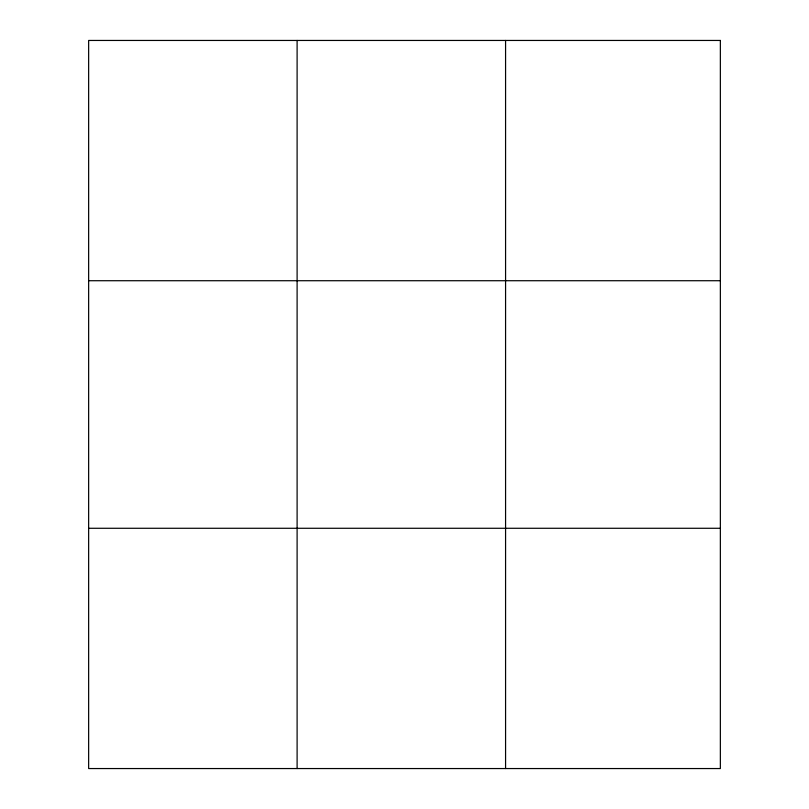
<?xml version="1.0" encoding="UTF-8"?>
<svg xmlns="http://www.w3.org/2000/svg" width="809" height="809" viewBox="0 0 809 809"><rect width="100%" height="100%" fill="white"/><g stroke="black" fill="none" stroke-linecap="round" stroke-linejoin="round"><path stroke-width="1.21" d="M297.105 40.45L297.105 768.55M505.574 40.45L505.574 768.55M88.646 280.723L720.354 280.723M88.646 528.277L720.354 528.277M720.354 40.45L720.354 768.55L88.646 768.55L88.646 40.45L720.354 40.45"/></g></svg>
